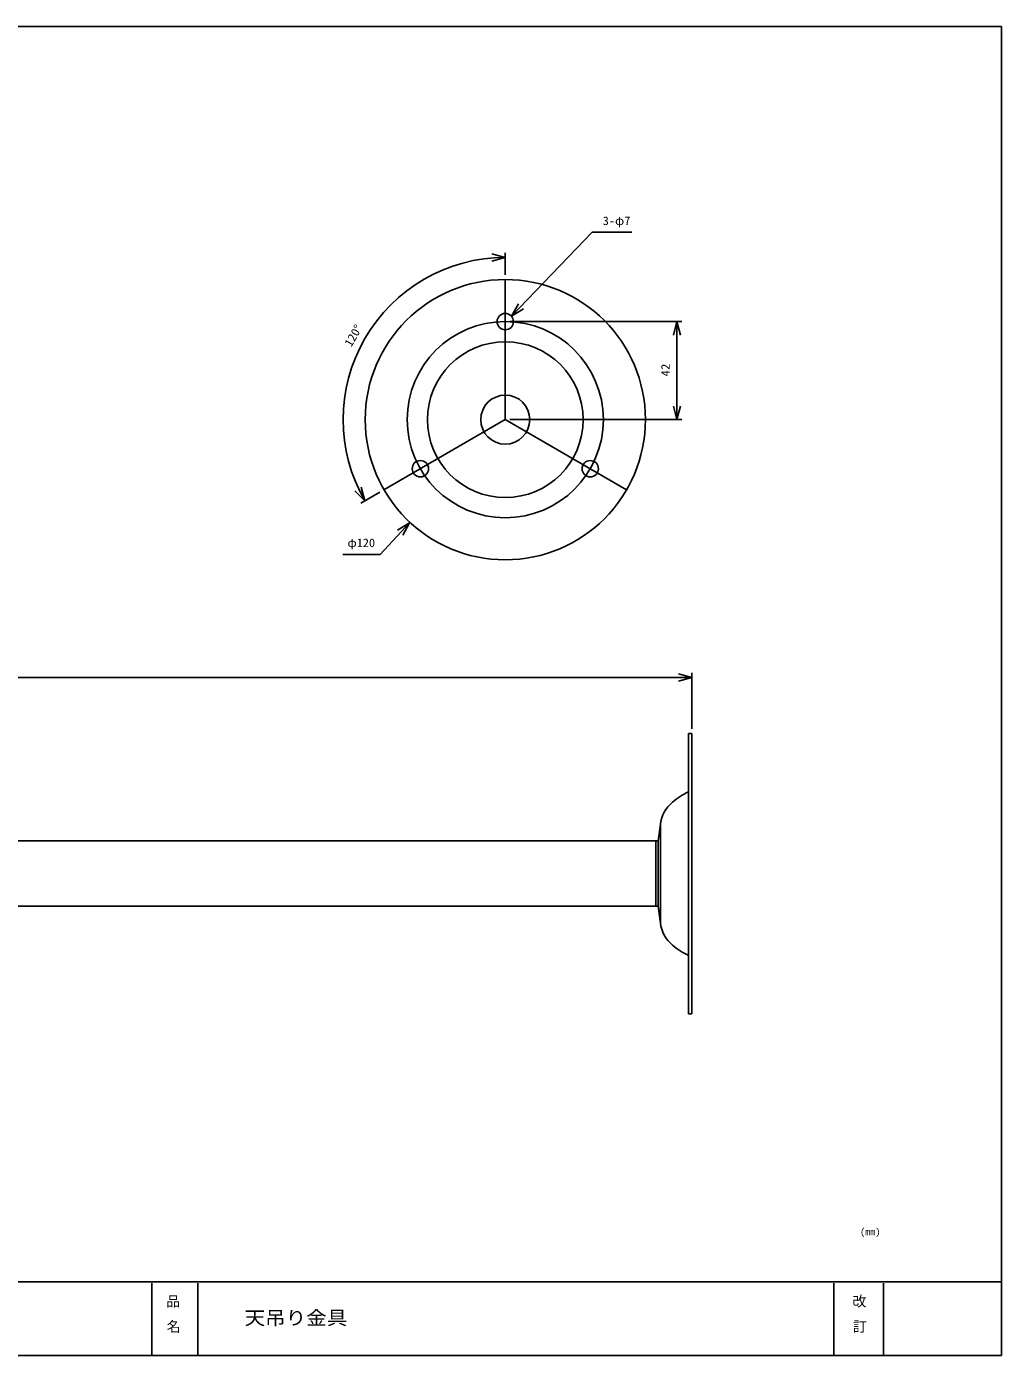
# Model space of a CAD drawing. Units: millimetres on the paper. Extents: x -491 to 294, y -95 to 190.
# Drawn here: x 85.7 to 294.5, y -94.9 to 189.6 of the extents above; entities that cross this region are included whole.
import ezdxf
from ezdxf.enums import TextEntityAlignment as Align

# ---------------------------------------------------------------- set-up
doc = ezdxf.new("R2010")
doc.units = ezdxf.units.MM
doc.layers.add('0-0_0', color=4, linetype='Continuous')
doc.styles.add('ＭＳ ゴシック', font='')
doc.styles.get('ＭＳ ゴシック').set_extended_font_data('MS Gothic')

msp = doc.modelspace()

# ---------------------------------------------------------------- linework, layer by layer
at = {"layer": '0-0_0'}
for p, q in [((189.571, 127.602), (206.822, 145.559)), ((206.822, 145.559), (215.346, 145.559)), ((188.217, 140.166), (185.319, 140.943)), ((188.217, 140.166), (185.319, 139.39)), ((188.217, 136.443), (188.217, 141.166)), ((188.217, 105.443), (188.217, 135.443)), ((189.571, 127.602), (191.018, 130.23)), ((189.571, 127.602), (192.138, 129.154)), ((189.217, 126.443), (225.983, 126.443)), ((224.983, 126.443), (224.207, 123.545)), ((224.983, 105.443), (224.983, 126.443)), ((224.983, 126.443), (225.76, 123.545)), ((224.983, 105.443), (224.207, 108.341)), ((224.983, 105.443), (225.76, 108.341)), ((189.217, 105.443), (225.983, 105.443)), ((158.146, 88.081), (156.025, 90.203)), ((161.37, 89.943), (157.28, 87.581)), ((158.146, 88.081), (157.369, 90.979)), ((167.679, 83.36), (161.391, 76.599)), ((167.679, 83.36), (165.137, 81.767)), ((167.679, 83.36), (166.274, 80.709)), ((161.391, 76.599), (153.438, 76.599)), ((228.19, 39.24), (228.19, 51.228)), ((228.19, 50.228), (225.292, 51.004)), ((227.44, 38.24), (227.44, -21.76)), ((228.19, 38.24), (227.44, 38.24)), ((228.19, 38.24), (228.19, -21.76)), ((-9.56, 15.24), (220.44, 15.24)), ((220.44, 15.24), (220.94, 15.24)), ((220.44, 15.24), (220.44, 1.24)), ((220.44, 1.24), (220.44, 15.24)), ((220.94, 1.24), (220.94, 15.24)), ((220.44, 1.24), (-9.56, 1.24)), ((220.94, 1.24), (220.44, 1.24)), ((221.419, -2.338), (220.94, 1.24)), ((227.44, -21.76), (228.19, -21.76)), ((294.455, -79.193), (-130.955, -79.187)), ((112.514, -79.439), (112.514, -94.919)), ((122.389, -79.439), (122.389, -94.919)), ((258.562, -79.439), (258.562, -94.919)), ((269.231, -79.439), (269.231, -94.919)), ((294.455, -94.919), (-130.955, -94.919))]:
    msp.add_line(p, q, dxfattribs=at)
for points in [[(-130.955, 189.607), (294.455, 189.607), (294.455, -94.919)], [(162.237, 90.443), (188.217, 105.443), (214.198, 90.443)], [(-79.473, 50.228), (228.19, 50.228), (225.292, 49.451)], [(220.94, 15.24), (221.419, 18.818), (221.419, -2.338)]]:
    msp.add_lwpolyline(points, dxfattribs=at)
for centre, radius in [((188.217, 105.443), 30), ((188.217, 126.443), 1.75), ((188.217, 105.443), 21), ((188.217, 105.443), 16.669), ((188.217, 105.443), 5.25), ((170.031, 94.943), 1.75), ((206.404, 94.943), 1.75)]:
    msp.add_circle(centre, radius, dxfattribs=at)
for centre, radius, start, end in [((188.217, 105.443), 34.724, 90, 210.00002), ((233.77, 12.044), 15.088, 114.80557, 130.39342), ((228.852, 17.823), 7.5, 130.39342, 172.37537), ((228.852, -1.343), 7.5, 187.62463, 229.60658), ((233.77, 4.436), 15.088, 229.60658, 245.19443)]:
    msp.add_arc(centre, radius, start, end, dxfattribs=at)

# ---------------------------------------------------------------- texts
at = {"layer": '0-0_0', "style": 'ＭＳ ゴシック'}
for s, height, width, p in [('3-φ7', 1.833, 1.05, (209.084, 146.559)), ('φ120', 1.833, 1.05, (154.415, 77.599)), ('(mm)', 1.466, 1.1, (264.175, -69.621)), ('天吊り金具', 2.933, 1.1, (132.38, -89.223))]:
    msp.add_text(s, height=height, dxfattribs=dict(at, width=width)).set_placement(p, align=Align.BOTTOM_LEFT)
for s, rotation, width, p in [('120°', 60, 1.05, (155.717, 120.598)), ('42', 90, 1.1, (223.984, 114.693))]:
    msp.add_text(s, height=1.833, rotation=rotation, dxfattribs=dict(at, width=width)).set_placement(p, align=Align.BOTTOM_LEFT)
for s, p in [('品', (115.603, -85.084)), ('改', (262.548, -85.084)), ('名', (115.709, -90.498)), ('訂', (262.654, -90.498))]:
    msp.add_text(s, height=2.199, dxfattribs=at).set_placement(p, align=Align.BOTTOM_LEFT)

doc.saveas('drawing.dxf')
